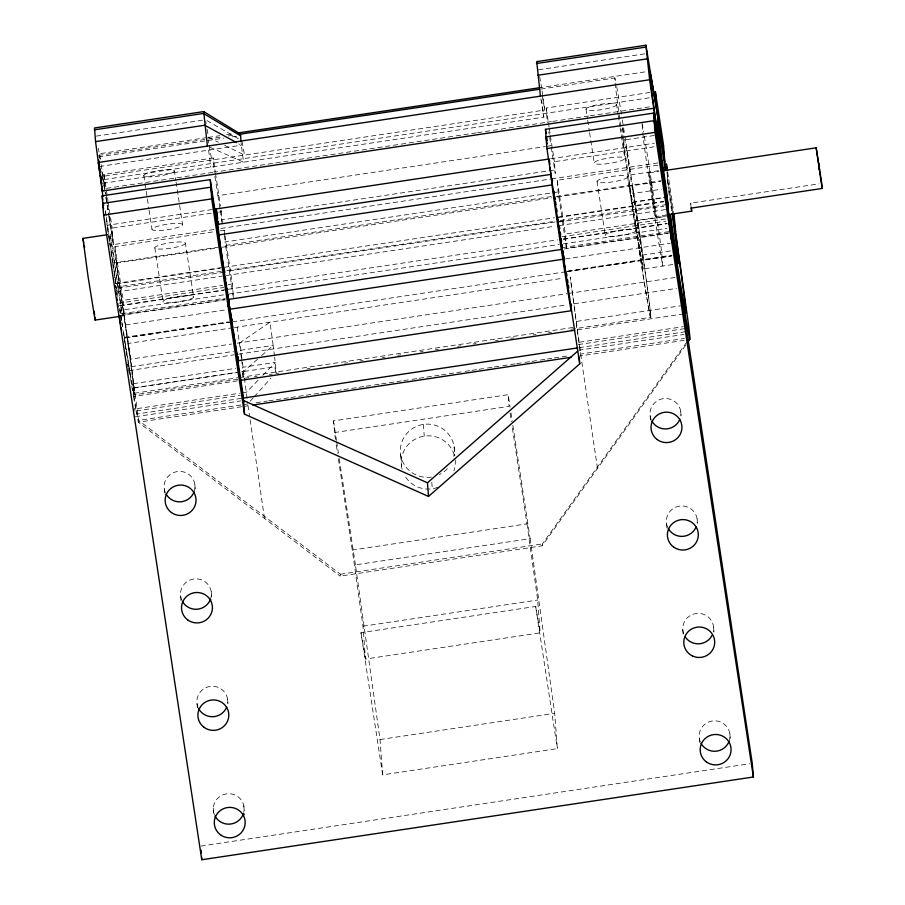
<?xml version="1.0" encoding="UTF-8"?>
<svg xmlns="http://www.w3.org/2000/svg" width="905" height="905" viewBox="0 0 905 905"><rect width="100%" height="100%" fill="white"/><g stroke="black" fill="none" stroke-linecap="round" stroke-linejoin="round"><path stroke-width="0.68" stroke-dasharray="4.53 3.39" d="M237.902 379.24L134.121 394.852C130.467 345.28 119.064 296.229 114.992 246.613L214.508 231.68M278.978 373.075L276.183 373.494L274.679 357.17M264.475 518.407L249.848 417.872M685.639 345.212L542.163 545.806L340.156 576.112L340.393 574.234L138.567 420.361L130.682 359.172L115.874 258.31M542.163 545.806L542.4 543.928L685.888 343.334M597.492 468.439L576.643 326.92A121.462 1.618 81.5 0 0 570.229 277.179L580.784 354.013L684.44 338.459M253.298 397.781L247.755 403.981L242.223 404.807M254.215 396.752L270.844 378.166M258.027 380.281L246.488 392.204L240.956 393.03M262.846 375.315L275.346 362.396L242.597 367.306L243.422 378.414L242.02 371.774L274.769 366.864L276.183 373.494M257.427 359.296L243.796 371.333L238.264 372.159M261.624 355.597L273.163 345.416L269.962 322.191L239.87 342.78L247.608 402.668M116.417 283.978L220.334 268.185M567.888 270.968L671.793 255.176M96.247 136.123L202.675 120.161M538.464 69.787L644.88 53.814M207.166 137.583L99.358 153.76L98.407 148.33M207.109 129.234L208.546 137.379L219.689 135.705M226.657 134.653L233.626 133.612M539.652 76.563L541.575 87.412L646.611 71.653M98.6 155.411L207.358 139.099M207.788 139.031L222.8 136.779M228.252 135.965L235.266 134.913M540.805 89.075L614.925 77.954M98.407 156.938L204.824 140.976M207.584 140.558L223.965 138.103M232.155 136.87L240.345 135.648M99.437 166.52L241.375 145.219L241.081 142.481M212.845 172.391L105.048 188.568L103.973 174.36L213.161 157.979L215.266 171.758M551.405 121.598L547.254 122.22L546.19 108.023L649.847 92.468M101.79 171.068L102.537 176.385L544.753 110.048L541.575 87.412M101.156 164.665L103.634 179.654L650.842 97.559M103.012 183.285L543.837 117.152A121.462 1.618 81.5 0 1 541.643 100.172M476.188 132.877L214.236 172.188L213.161 157.979M477.591 132.673L545.862 122.424M552.785 121.394L588.714 115.998M590.105 115.795L650.91 106.666M214.892 176.328L217.958 195.672L545.41 146.553M546.801 146.339L550.987 145.716L548.792 131.892M629.642 187.788L632.923 209.598L631.339 195.175A77.287 1.029 81.5 0 1 623.669 141.881L623.443 140.117L657.166 135.06M212.109 209.564L107.062 225.322L106.281 219.836M550.659 158.771L654.315 143.216M213.885 229.542L113.408 244.61L112.163 228.083L211.68 213.15M218.591 212.121L221.352 211.702L220.718 207.573M551.19 147.062L555.263 173.432L554.38 161.735L655.277 146.599M220.243 210.48L221.702 219.892L554.72 169.936M220.865 228.49L550.195 179.088M551.586 178.873L658.059 162.9M220.039 230.854L224.18 230.232L224.813 234.361M668.738 232.845L566.462 248.185L558.091 191.962L557.209 180.265L658.093 165.129M658.648 170.683L630.321 174.925L626.532 146.35M666.77 214.87L655.684 216.544L655.152 213.987L649.111 172.889L658.863 171.418M225.017 235.741L232.37 283.944L233.445 298.152L225.062 241.929L551.122 193.014M552.514 192.799L558.091 191.962M225.594 245.436L551.654 196.521M112.605 262.993L220.413 246.816M556.202 196.442L661.238 180.683M116.236 263.14L216.714 248.072M222.291 247.235L551.631 197.822M557.209 196.985L660.888 181.43M672.766 264.543L643.093 268.989L642.052 255.199L633.149 193.455L661.476 189.202M632.369 202.143L666.091 197.075M632.391 202.471L666.114 197.414M115.003 283.536L223.105 267.326M558.306 217.03L663.637 201.227M224.236 267.303L554.471 217.766M221.261 271.364L116.598 287.066L116.881 290.686M226.85 270.527L554.776 221.329M560.365 220.492L666.646 204.541M229.418 270.833L555.478 221.917M556.869 221.714L562.446 220.877M224.236 272.224L116.428 288.39L116.79 290.731M558.645 222.053L663.682 206.295M691.103 208.116L690.73 203.105L818.957 183.862M116.971 291.896L222.008 276.138M226.148 275.516L554.991 226.182M559.177 225.56L665.594 209.587M633.149 193.455L632.561 185.683L635.853 207.494A121.462 1.618 81.5 0 1 650.763 315.8A121.462 1.618 81.5 0 1 638.964 248.932L635.197 220.673L668.919 215.605M635.22 221.001L666.238 216.34M225.141 299.397L124.257 314.533L123.182 300.324L222.698 285.403M228.23 284.566L232.37 283.944M566.462 248.185L565.399 233.988L666.295 218.852M118.544 303.266L223.863 287.462M561.847 236.759L665.775 221.171M119.426 305.596L226.884 289.476M228.275 289.261L557.604 239.859M563.193 239.022L666.781 223.478M120.127 305.788L224.067 290.2M563.43 239.282L667.37 223.693M223.456 294.872L119.799 310.426L120.331 313.933M228.976 294.046L559.222 244.497M563.385 243.875L667.042 228.32M121.711 313.73L225.368 298.175M562.537 247.585L668.965 231.623M120.863 315.46L224.791 299.872M564.154 248.954L668.094 233.366M125.772 324.884L226.284 309.815M565.501 258.921L670.198 243.207M670.379 250.957L642.052 255.199L641.826 253.445A77.287 1.029 81.5 0 0 634.156 200.152L624.608 139.076M124.471 337.938L231.307 321.909M232.37 321.807L563.996 272.054M566.507 271.624L671.951 255.798M231.872 321.976L124.064 338.153L124.924 343.549M567.661 271.602L671.318 256.047M233.06 327.723L128.024 343.481L130.682 359.172L231.578 344.024M234.44 327.519L563.249 278.186M237.099 343.199L567.322 293.661M568.713 293.446L675.164 277.484M131.214 366.706L233.49 351.366M241.409 358.165L240.402 350.326L273.163 345.416L274.509 355.869M127.922 362.452L129.211 370.552L234.248 354.794M238.4 354.172L567.243 304.838M574.189 303.797L676.465 288.446M133.408 383.686L235.685 368.346M134.607 387.713L236.884 372.374M576.824 321.365L680.481 305.822M239.248 372.193L132.831 388.155A121.462 1.618 81.5 0 1 123.329 330.8M134.438 393.268L238.094 377.713M239.474 377.509L576.643 326.92M244.791 378.211L248.886 377.589M254.35 376.774L257.077 376.367M269.362 374.523L272.303 374.116M306.919 368.889L309.996 368.459M344.635 363.222L347.678 362.815M359.998 360.925L363.041 360.507M382.351 357.565L385.145 357.147M397.714 355.258L400.723 354.851M420.067 351.909L423.054 351.502M435.441 349.602L438.405 349.194M457.783 346.253L460.747 345.846M473.157 343.945L476.098 343.549M495.51 340.597L498.293 340.178M510.873 338.289L513.78 337.893M533.226 334.929L536.02 334.511M548.588 332.633L551.473 332.237M570.942 329.273L650.571 317.327M129.211 370.552L133.488 396.447L238.173 380.745M577.39 329.85L683.479 313.933M137.3 408.585L239.576 393.245M579.517 342.237L683.173 326.694M136.372 410.904L240.3 395.304M578.284 344.601L686.375 328.391M241.284 398.37L136.598 414.083L133.488 396.447M579.11 347.69L686.59 331.558M135.399 416.73L240.73 400.926M578.702 350.224L684.022 334.42M240.843 405.01L138.567 420.361L138.329 422.228L340.156 576.112M256.115 402.725L267.258 401.051M268.661 400.847L282.586 398.754M283.978 398.539L289.555 397.702M290.946 397.499L304.883 395.406M306.275 395.202L320.212 393.109M321.603 392.894L327.18 392.057M328.572 391.854L335.54 390.813M336.931 390.598L342.509 389.761M343.9 389.557L357.837 387.464M359.228 387.25L364.806 386.424M366.197 386.209L373.165 385.168M374.557 384.953L380.123 384.116M381.525 383.912L395.451 381.82M396.854 381.605L402.42 380.779M403.811 380.564L410.78 379.523M412.182 379.308L417.748 378.471M419.139 378.267L433.076 376.175M434.468 375.971L440.045 375.134M441.436 374.919L455.373 372.826M456.765 372.622L463.733 371.57M465.125 371.367L470.702 370.53M472.093 370.326L477.67 369.489M479.062 369.274L486.03 368.233M487.422 368.018L492.999 367.181M494.39 366.978L501.359 365.937M502.75 365.722L515.284 363.844M516.687 363.629L523.644 362.588M525.047 362.373L530.613 361.536M532.016 361.333L538.973 360.292M540.376 360.077L545.941 359.24M547.333 359.036L552.91 358.199M554.301 357.984L569.63 355.688M241.624 406.73L138.329 422.228L132.831 388.155L134.245 394.795M243.026 406.526L250.006 405.474M578.046 356.265L684.135 340.348M335.427 439.479L333.493 420.87L508.18 394.659L510.103 407.25M334.364 432.567L509.063 406.368L508.18 394.659M526.981 523.859L537.683 600.026L540.149 632.833L365.462 659.044L362.996 626.237L352.283 550.07L526.981 523.859L512.23 427.103M530.138 538.645L554.697 713.321L557.356 748.639L382.657 774.85L380.01 739.532L355.439 564.856L530.138 538.645L512.445 422.624M340.393 574.234L542.4 543.928M362.996 626.237L537.683 600.026M382.657 774.85L360.982 632.663L535.681 606.452L540.149 632.833M380.01 739.532L554.697 713.321M200.865 846.085L749.464 763.775M558.317 217.472L663.67 201.872M124.562 337.271L228.524 321.886M209.994 147.266L243.569 162.199L241.375 145.219L238.931 143.895M208.546 137.379L218.456 142.266M224.655 145.32L244.486 155.094L242.178 142.062M238.298 138.657L205.435 119.743L206.148 123.815M649.111 172.889L655.684 216.544M208.071 140.365L208.636 143.013M642.052 123.374L643.206 129.8A77.287 1.029 81.5 0 1 643.579 131.983M623.556 132.741L622.402 126.327L623.443 140.117M209.202 145.671L211.725 160.004M360.982 632.663L365.462 659.044M100.263 159.212L99.358 153.76L100.104 159.076M102.537 176.385L105.365 193.512M540.862 98.781L543.837 117.152M103.634 179.654L105.048 188.568M105.704 192.708L107.457 203.761M107.684 205.152L108.781 212.053M106.021 197.46L113.408 244.61M125.139 344.896L125.999 350.303M126.214 351.649L127.073 357.056M635.197 220.673L636.158 226.793A77.287 1.029 81.5 0 0 642.935 268.208L643.093 268.989L641.939 262.574A77.287 1.029 81.5 0 1 634.337 215.028L631.339 195.175M217.958 195.672L220.039 209.134M109.403 216.091L113.046 239.78M119.856 308.367L121.994 322.225M122.209 323.617L122.639 326.388M120.535 315.279L121.372 320.664M123.238 332.769L123.657 335.461M667.652 172.154L673.739 212.098M667.268 175.581L672.641 211.318M616.599 104.641A15.453 2.726 -8.7 0 1 593.85 110.444A15.453 2.726 -8.7 0 1 593.499 105.715A15.453 2.726 -8.7 0 1 616.599 104.641L618.07 114.279M618.285 115.659L619.959 126.677M620.174 128.046L624.789 158.352A15.453 2.726 -8.7 0 1 602.04 164.156A15.453 2.726 -8.7 0 1 601.689 159.427A15.453 2.726 -8.7 0 1 624.789 158.352M627.617 176.882A15.453 2.726 -8.7 0 1 604.868 182.686A15.453 2.726 -8.7 0 1 604.517 177.957A15.453 2.726 -8.7 0 1 627.617 176.882L635.808 230.605A15.453 2.726 -8.7 0 1 613.058 236.409A15.453 2.726 -8.7 0 1 612.708 231.68A15.453 2.726 -8.7 0 1 635.808 230.605M586.033 109.222L587.503 118.86M587.707 120.241L589.393 131.259M589.596 132.639L594.223 162.945M597.051 181.475L605.241 235.187M546.19 108.023L548.283 121.79M548.498 123.171L549.131 127.3M549.335 128.68L550.183 134.189M550.387 135.569L554.38 161.735M557.209 180.265L565.399 233.988M510.952 412.838L512.23 421.221M510.115 413.28L511.382 421.572M535.681 606.452L557.356 748.639M333.493 420.87L336.468 440.441M336.683 441.844L338.391 453.02M339.239 458.62L355.439 564.856M336.264 445.011L337.531 453.303M338.368 458.835L352.283 550.07M215.469 173.138L220.515 206.193M221.702 219.892L222.053 222.234M174.394 170.977A15.453 2.726 -8.7 0 1 151.644 176.78A15.453 2.726 -8.7 0 1 151.282 172.052A15.453 2.726 -8.7 0 1 174.394 170.977L175.864 180.615M176.068 181.996L179.428 204.032M179.643 205.412L182.584 224.7A15.453 2.726 -8.7 0 1 159.834 230.504A15.453 2.726 -8.7 0 1 159.472 225.775A15.453 2.726 -8.7 0 1 182.584 224.7M185.412 243.23A15.453 2.726 -8.7 0 1 162.662 249.033A15.453 2.726 -8.7 0 1 162.3 244.305A15.453 2.726 -8.7 0 1 185.412 243.23L193.602 296.942A15.453 2.726 -8.7 0 1 170.853 302.745A15.453 2.726 -8.7 0 1 170.491 298.028A15.453 2.726 -8.7 0 1 193.602 296.942M143.816 175.57L147.176 197.607M147.391 198.987L148.861 208.625M149.065 210.005L152.006 229.282M154.834 247.812L163.024 301.535M103.973 174.36L107.967 200.537M108.181 201.906L112.163 228.083M114.992 246.613L123.182 300.324M127.809 364.104L128.239 366.864M128.442 368.245L129.291 373.776M134.562 408.347L134.981 411.108M127.729 364.432L128.159 367.204M667.63 180.412L670.922 202.234A121.462 1.618 81.5 0 1 672.392 212.132M668.603 190.785L671.759 212.053M247.959 405.372L249.633 416.481M106.326 217.358A121.462 1.618 81.5 0 0 113.317 265.21L113.725 267.982M113.928 269.339L116.191 284.34M112.808 264.328L113.408 268.332M114.211 273.683L114.822 277.699M115.026 279.034L115.829 284.385M107.48 228.105L109.528 242.065M109.731 243.456L110.139 246.251M110.964 251.828L111.779 257.405M111.994 258.807L112.401 261.59M690.73 203.105L690.888 204.213M237.201 327.101L240.402 350.326M241.578 359.477L242.597 367.306M208.625 150.139L210.808 167.12M729.871 733.751L730.29 739.204M713.638 627.595L714.045 633.059M697.11 518.87L697.529 524.323M666.974 171.69L668.218 188.195M680.73 411.424L681.25 418.257M699.305 738.333L699.61 742.428M651.385 181.136L652.109 190.842M652.686 198.58L653.421 208.286M682.789 629.608L683.298 636.43M642.165 124.754L643.319 138.929A77.287 1.029 81.5 0 0 650.989 192.222L653.998 212.075A77.287 1.029 81.5 0 0 661.589 259.633L662.743 266.047L661.476 250.493A77.287 1.029 81.5 0 0 653.806 197.2L650.808 177.346A77.287 1.029 81.5 0 0 643.783 133.148M666.544 523.452L666.951 528.916M650.163 416.017L650.469 420.112M454.14 446.731L454.819 455.826M431.798 482.263L432.285 488.768M423.37 424.422L424.253 436.12M400.644 454.763L401.515 466.46M224.18 230.232L224.474 234.124M224.576 235.424L225.062 241.929M221.352 211.702L222.234 223.399M243.818 805.722L244.554 815.134M227.608 699.203L228.128 706.024M211.227 591.768L211.849 599.958M194.847 484.322L195.367 491.144M213.275 808.199L213.784 815.02M197.041 703.796L197.347 707.88M180.661 596.35L180.966 600.445M164.28 488.915L164.586 493.01M624.925 136.157A121.462 1.618 81.5 0 1 647.788 291.059A121.462 1.618 81.5 0 1 644.846 285.686A121.462 1.618 81.5 0 1 621.147 129.257M620.728 126.27A121.462 1.618 81.5 0 1 619.914 120.456M619.721 119.041A121.462 1.618 81.5 0 1 616.339 84.584M616.712 86.631A121.462 1.618 81.5 0 1 621.396 114.188M622.346 119.992A121.462 1.618 81.5 0 1 624.699 134.732M106.134 215.978A121.462 1.618 81.5 0 1 105.184 209.27M542.219 95.704A121.462 1.618 81.5 0 1 544.753 110.048M108.928 216.51A121.462 1.618 81.5 0 1 130.739 364.048A121.462 1.618 81.5 0 1 130.184 373.878M129.992 372.758A121.462 1.618 81.5 0 1 123.216 330.857M122.526 326.445A121.462 1.618 81.5 0 1 121.711 321.252M121.508 319.929A121.462 1.618 81.5 0 1 120.67 314.555M120.467 313.198A121.462 1.618 81.5 0 1 119.833 309.08M117.91 296.591A121.462 1.618 81.5 0 1 117.299 292.575M117.096 291.218A121.462 1.618 81.5 0 1 113.804 269.328M113.6 267.971A121.462 1.618 81.5 0 1 113.193 265.267M112.989 263.864A121.462 1.618 81.5 0 1 108.691 234.621M108.272 231.703A121.462 1.618 81.5 0 1 106.417 218.806M105.625 213.309A121.462 1.618 81.5 0 1 105.252 210.639M102.616 177.527A121.462 1.618 81.5 0 1 105.184 193.093M105.896 197.471A121.462 1.618 81.5 0 1 106.937 203.942M107.152 205.288A121.462 1.618 81.5 0 1 108.702 215.073M455.192 459.808A27.048 26.63 -4.3 0 1 453.925 470.826M437.76 487.354A27.048 26.63 -4.3 0 1 404.06 474.39M402.08 469.186A27.048 26.63 -4.3 0 1 422.861 436.368A27.048 26.63 -4.3 0 1 455.023 458.428M431.402 477.071A27.048 26.63 -4.3 0 1 400.349 451.527A27.048 26.63 -4.3 0 1 429.966 424.23A27.048 26.63 -4.3 0 1 453.801 456.425M447.342 468.677A27.048 26.63 -4.3 0 1 439.468 474.548M214.383 814.692A15.453 15.215 -4.3 0 1 227.472 793.775A15.453 15.215 -4.3 0 1 243.773 812.305M198.15 707.608A15.453 15.215 -4.3 0 1 210.028 686.454A15.453 15.215 -4.3 0 1 227.687 703.174M181.769 600.162A15.453 15.215 -4.3 0 1 195.661 578.849A15.453 15.215 -4.3 0 1 210.333 599.596M165.389 492.727A15.453 15.215 -4.3 0 1 179.28 471.403A15.453 15.215 -4.3 0 1 193.953 492.15M700.413 742.145A15.453 15.215 -4.3 0 1 714.317 720.833A15.453 15.215 -4.3 0 1 728.978 741.58M683.569 633.5A15.453 15.215 -4.3 0 1 697.223 613.42A15.453 15.215 -4.3 0 1 713.366 631.566M667.652 527.264A15.453 15.215 -4.3 0 1 679.531 506.121A15.453 15.215 -4.3 0 1 697.189 522.841M651.272 419.83A15.453 15.215 -4.3 0 1 663.15 398.675A15.453 15.215 -4.3 0 1 680.809 415.395M110.218 234.293L122.39 315.992L110.218 234.293"/><path stroke-width="1.36" d="M571.417 304.204L571.157 310.754L238.139 360.71L238.298 356.785M107.48 234.7L82.921 238.388L88.034 276.455L95.093 320.087L119.664 316.399M95.093 320.087L94.889 317.146M102.944 196.521L95.545 141.621L94.516 127.978L203.704 111.598L240.538 134.121L240.934 141.123M203.704 111.598L207.415 146.112M540.443 96.145L536.722 61.63L645.91 45.25L664.44 157.051M658.738 136.576A77.287 1.029 81.5 0 0 666.408 189.869L668.365 209.179L649.632 79.764L645.91 45.25M687.28 342.927L689.723 339.511L689.961 337.633L688.694 325.857L672.834 212.686M686.375 328.391L752.259 763.356L753.401 776.988L201.77 859.75L103.611 215.096L102.163 195.831L210.254 179.609L211.702 198.874L244.52 414.162L428.506 496.449L427.477 482.806L577.65 351.14M428.506 496.449L579.732 363.867L579.245 357.362M94.278 129.845L203.455 113.464L240.345 135.648M536.484 63.508L645.672 47.128M95.545 141.621L204.722 125.241L236.488 142.56M537.751 75.273L646.939 58.893M237.811 132.99L540.172 87.627M239.452 134.279L539.55 89.256M649.632 79.764L98.238 162.493L99.923 172.991M102.163 191.046L653.557 108.317M579.732 363.867L546.914 148.59L545.466 129.325L653.557 113.102L686.51 330.099M103.611 215.096L211.702 198.874M546.914 148.59L655.005 132.368L653.557 113.102M213.49 209.349L549.278 158.975M217.856 224.35L550.885 174.394M238.139 360.71A74.651 0.996 81.5 0 1 231.872 322.746L226.137 285.143A74.651 0.996 81.5 0 1 218.953 234.904L551.982 184.937L550.149 167.38M662.698 170.072L665.39 169.665L663.569 145.354L655.378 91.643L656.442 105.84M663.037 170.796L816.174 147.82L821.751 183.444L822.125 188.466L691.103 208.116L691.714 211.137L668.162 214.666M228.298 299.431L561.315 249.463L564.901 272.79A74.651 0.996 81.5 0 0 571.157 310.754M229.791 309.239L562.808 259.271M240.968 380.326L574.596 330.268M242.687 398.166L577.707 347.893M252.789 405.055L571.066 357.305M686.929 339.929L689.723 339.511C682.325 298.333 674.293 257.065 670.266 215.401L671.227 221.533A77.287 1.029 81.5 0 0 678.003 262.948L678.162 263.728L677.121 249.938L671.963 213.433M243.502 400.508L427.477 482.806M223.32 268.14L223.105 267.326L231.307 321.909L224.745 276.398M82.921 238.388L83.792 242.868M670.865 232.947L674.723 255.391L666.408 200.82L671.386 239.814M231.691 318.368L232.065 320.449M822.125 188.466L816.174 147.82M223.807 270.753L224.519 275.007M230.741 312.644L231.318 316.15M84.222 245.244L84.606 247.597M818.663 164.778L819.455 169.654L818.787 163.285M100.353 175.615L101.62 183.5L101.292 180.887M121.225 327.678L121.677 330.461M566.496 273.152L566.926 275.855M567.559 279.905L567.989 282.609M568.419 285.313L568.849 288.005M229.791 306.738L230.356 310.279M665.39 169.665L657.471 121.066L658.738 136.621M563.792 255.742L564.2 258.355M120.365 322.271L120.772 324.884M664.802 161.893L661.6 141.09A121.462 1.618 81.5 0 0 649.801 74.176A121.462 1.618 81.5 0 0 664.711 182.493L668.003 204.338M670.831 222.868L674.033 243.66A121.462 1.618 81.5 0 0 685.888 311.433A121.462 1.618 81.5 0 0 672.596 213.546M228.75 299.996L229.384 304.046M667.438 170.774L666.397 163.884L666.883 170.389M673.954 213.478L675.65 231.804M666.442 201.464L654.123 120.67L546.032 136.881L547.084 143.838M655.005 132.368L753.401 776.988M545.466 129.325L546.1 133.51M546.733 137.696L547.163 140.479M562.107 244.769L562.435 246.963M210.254 179.609L224.293 271.704M228.524 299.498L228.954 302.259M231.273 317.474L231.691 320.234M232.11 322.995L232.743 327.146M233.162 329.906L243.072 394.897L244.52 414.162M223.105 267.767L210.82 187.177L102.729 203.399L103.577 208.965M231.295 321.467L243.649 402.454M102.163 195.831L102.797 200.016M103.227 202.811L103.645 205.593M554.81 196.645L555.218 199.315M555.625 201.996L556.021 204.666M556.632 208.682L557.028 211.351M561.315 249.463L559.166 235.187A74.651 0.996 81.5 0 1 551.982 184.937M227.879 294.193L228.467 298.118M561.236 238.875L561.575 241.228M117.752 304.193L118.103 306.557M552.152 178.511L552.559 181.294M553.996 191.068L554.403 193.851M217.686 218.705L216.25 208.942L218.953 234.904M218.094 221.499L218.512 224.282M226.997 288.231L227.687 292.892M560.285 232.393L560.67 235.04M116.79 297.575L117.175 300.222M226.284 283.333L226.646 285.901M559.46 226.488L559.776 228.773M115.998 291.851L116.315 294.136M225.356 276.806L225.73 279.487M224.474 270.131L224.813 272.778M94.154 311.275L94.618 314.827M99.607 167.821L99.946 170.434M100.613 175.661L100.953 178.274M691.363 207.833L691.714 211.137M115.184 285.528L115.41 287.417M98.849 161.045L99.143 163.782M119.754 318.345L119.471 315.664L119.992 322.531M549.426 160.377L549.855 164.574M669.938 220.549L670.141 223.275M562.876 250.538L563.295 256.024M227.562 299.453L228.083 306.32M201.136 850.18L201.317 852.917M201.589 857.012L201.77 859.75M102.65 191.034A121.462 1.618 81.5 0 1 102.118 187.154M102.525 191.057A121.462 1.618 81.5 0 1 101.1 180.48M100.715 177.584A121.462 1.618 81.5 0 1 100.353 174.823M99.867 171A121.462 1.618 81.5 0 1 99.448 167.583M99.097 164.71A121.462 1.618 81.5 0 1 98.577 160.095M243.411 813.584A15.453 15.215 -4.3 0 1 214.949 815.891M226.714 707.031A15.453 15.215 -4.3 0 1 198.749 708.796M210.333 599.596A15.453 15.215 -4.3 0 1 182.369 601.35M193.953 492.15A15.453 15.215 -4.3 0 1 165.988 493.915M728.978 741.58A15.453 15.215 -4.3 0 1 701.013 743.333M712.065 635.321A15.453 15.215 -4.3 0 1 685.345 637.063M696.217 526.699A15.453 15.215 -4.3 0 1 668.252 528.463M679.836 419.253A15.453 15.215 -4.3 0 1 651.872 421.017M557.265 217.347L565.387 271.839L557.265 217.347M221.329 835.383A15.453 15.215 -4.3 0 0 245.165 823.324A15.453 15.215 -4.3 0 0 222.698 809.059A15.453 15.215 -4.3 0 0 221.329 835.383M204.168 727.405A15.453 15.215 -4.3 0 0 228.705 716.828A15.453 15.215 -4.3 0 0 207.177 701.205A15.453 15.215 -4.3 0 0 204.168 727.405M187.788 619.959A15.453 15.215 -4.3 0 0 212.324 609.382A15.453 15.215 -4.3 0 0 190.797 593.771A15.453 15.215 -4.3 0 0 187.788 619.959M171.407 512.524A15.453 15.215 -4.3 0 0 195.944 501.947A15.453 15.215 -4.3 0 0 174.416 486.336A15.453 15.215 -4.3 0 0 171.407 512.524M657.29 439.626A15.453 15.215 -4.3 0 0 681.838 429.049A15.453 15.215 -4.3 0 0 660.299 413.438A15.453 15.215 -4.3 0 0 657.29 439.626M673.671 547.073A15.453 15.215 -4.3 0 0 698.219 536.484A15.453 15.215 -4.3 0 0 676.68 520.873A15.453 15.215 -4.3 0 0 673.671 547.073M692.37 655.899A15.453 15.215 -4.3 0 0 714.667 641.249A15.453 15.215 -4.3 0 0 690.673 629.608A15.453 15.215 -4.3 0 0 692.37 655.899M706.432 761.942A15.453 15.215 -4.3 0 0 730.98 751.365A15.453 15.215 -4.3 0 0 709.441 735.754A15.453 15.215 -4.3 0 0 706.432 761.942"/></g></svg>
